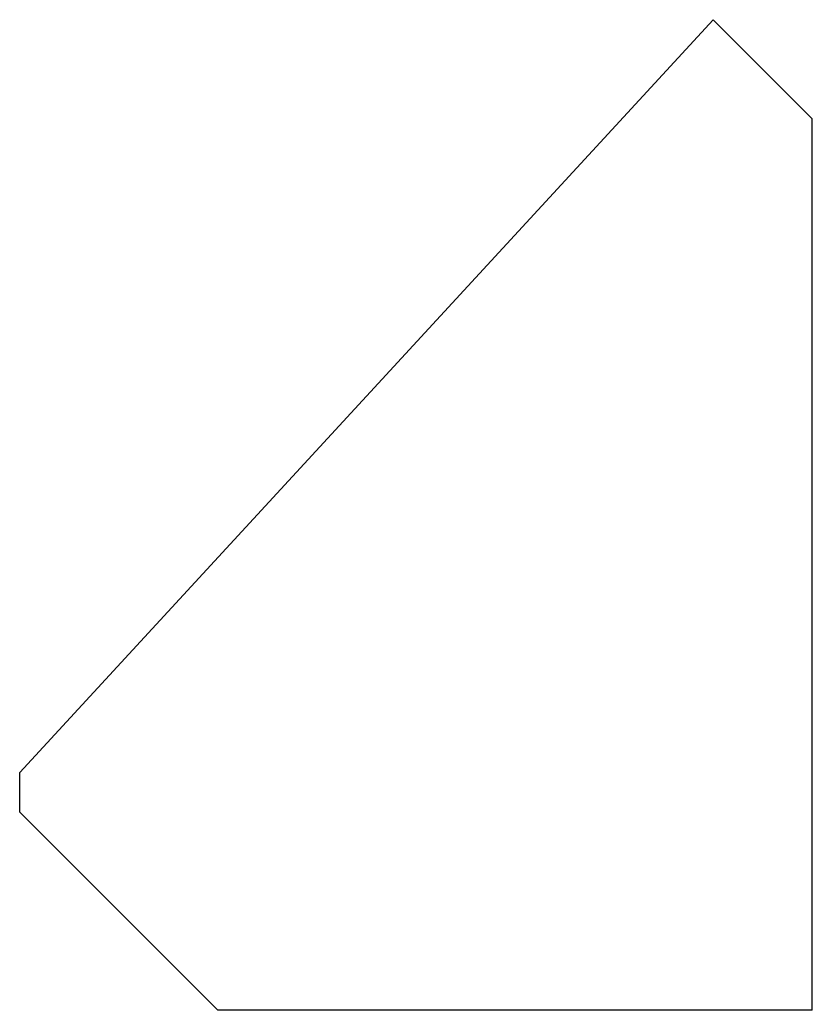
# Model space of a CAD drawing. Extents: x 315 to 515, y -247 to 3.
import ezdxf

# ---------------------------------------------------------------- set-up
doc = ezdxf.new("R2010")
doc.units = 0
doc.header["$MEASUREMENT"] = 0
doc.layers.add('VISIBLE', color=7, linetype='CONTINUOUS')

msp = doc.modelspace()

# ---------------------------------------------------------------- linework, layer by layer
at = {"layer": 'VISIBLE'}
for p, q in [((315.24, -186.53), (490.24, 3.47)), ((490.24, 3.47), (515.24, -21.53)), ((515.24, -246.53), (515.24, -21.53)), ((315.24, -196.53), (315.24, -186.53)), ((365.24, -246.53), (315.24, -196.53)), ((515.24, -246.53), (365.24, -246.53))]:
    msp.add_line(p, q, dxfattribs=at)

doc.saveas('drawing.dxf')
